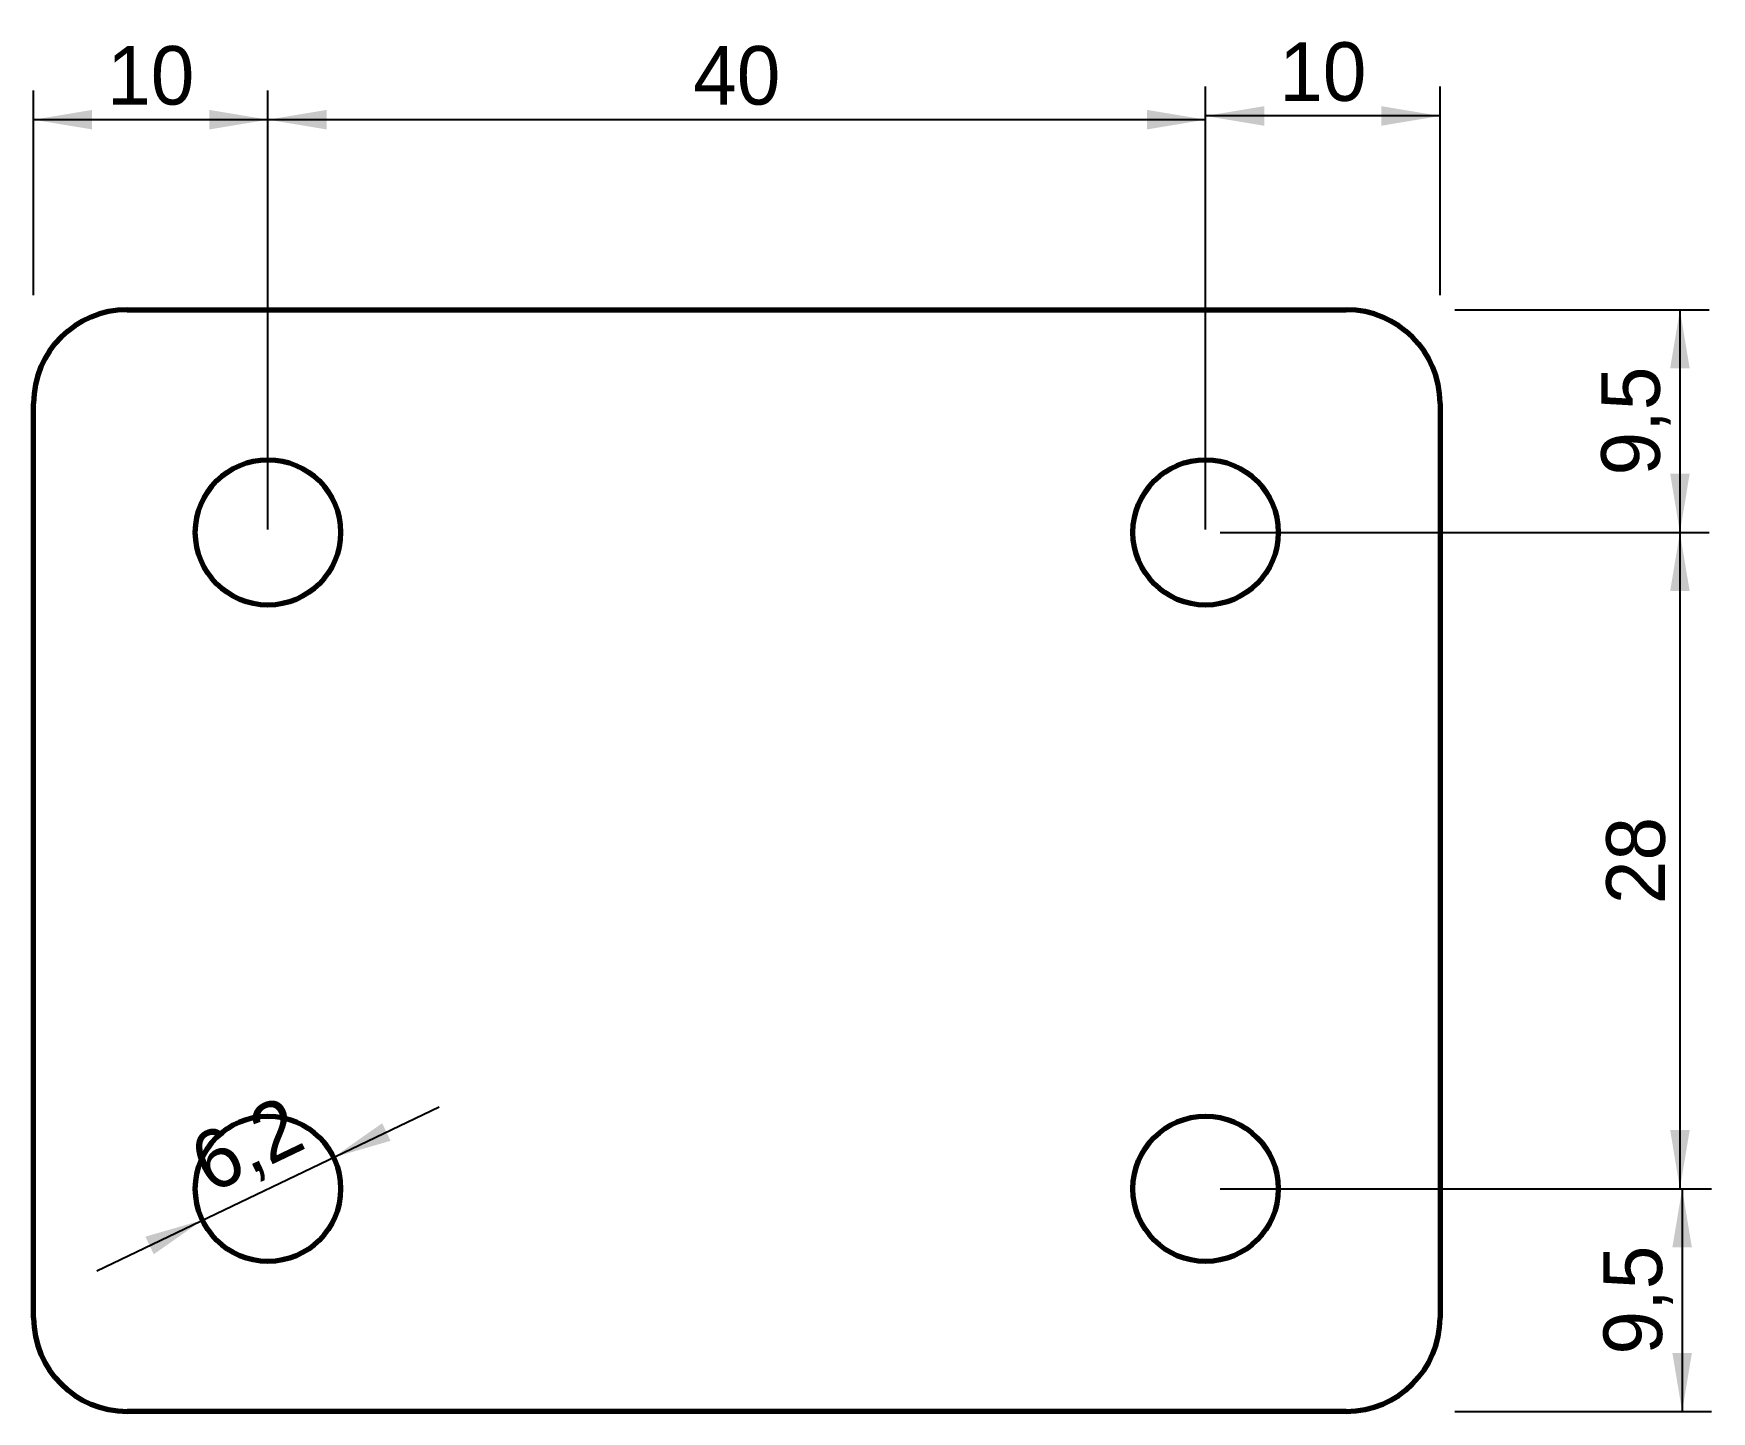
# Model space of a CAD drawing. Header units: millimetres. Extents: x 68.6 to 140.2, y 63.4 to 122.2.
import ezdxf

# ---------------------------------------------------------------- set-up
doc = ezdxf.new("R2010")
doc.units = ezdxf.units.MM
doc.layers.get('0').update_dxf_attribs({"linetype": 'CONTINUOUS', "lineweight": 70})
doc.layers.add('measures', color=6, linetype='CONTINUOUS', lineweight=35)
doc.dimstyles.get("Standard").update_dxf_attribs({"dimtxt": 2.5, "dimasz": 2.5, "dimexe": 1.25, "dimexo": 0.625, "dimtad": 0, "dimtoh": 1, "dimtxsty": 'Standard', "dimcen": 0.09, "dimadec": 0, "dimazin": 0, "dimtfac": 1, "dimtdec": 4, "dimtofl": 0, "dimtmove": 0, "dimatfit": 3, "dimfxl": 1, "dimtolj": 1, "dimtzin": 0, "dimarcsym": 0})

# ---------------------------------------------------------------- blocks, each defined once
blk = doc.blocks.new('*D1')
at = {"layer": 'measures', "color": 0, "linetype": 'ByBlock', "lineweight": -2}
for p, q in [((118.633, 101.016), (118.633, 119.905)), ((128.633, 111.016), (128.633, 119.905)), ((128.633, 118.655), (118.633, 118.655))]:
    blk.add_line(p, q, dxfattribs=at)
for points in [[(118.633, 118.655), (121.133, 119.071), (121.133, 118.238)], [(128.633, 118.655), (126.133, 118.238), (126.133, 119.071)]]:
    blk.add_solid(points, dxfattribs=at)
at = {"layer": 'measures', "color": 0, "linetype": 'CONTINUOUS', "lineweight": -2, "insert": (123.633, 120.53), "char_height": 2.5, "width": 2.5, "attachment_point": 5}
blk.add_mtext('10', dxfattribs=at)
blk = doc.blocks.new('*D2')
at = {"layer": 'measures', "color": 0, "linetype": 'ByBlock', "lineweight": -2}
for p, q in [((78.633, 101.016), (78.633, 119.746)), ((118.633, 101.016), (118.633, 119.746)), ((118.633, 118.496), (78.633, 118.496))]:
    blk.add_line(p, q, dxfattribs=at)
for points in [[(78.633, 118.496), (81.133, 118.913), (81.133, 118.08)], [(118.633, 118.496), (116.133, 118.08), (116.133, 118.913)]]:
    blk.add_solid(points, dxfattribs=at)
at = {"layer": 'measures', "color": 0, "linetype": 'CONTINUOUS', "lineweight": -2, "insert": (98.633, 120.371), "char_height": 2.5, "width": 3.33333, "attachment_point": 5}
blk.add_mtext('40', dxfattribs=at)
blk = doc.blocks.new('*D3')
at = {"layer": 'measures', "color": 0, "linetype": 'ByBlock', "lineweight": -2}
for p, q in [((68.633, 111.016), (68.633, 119.746)), ((78.633, 101.016), (78.633, 119.746)), ((78.633, 118.496), (68.633, 118.496))]:
    blk.add_line(p, q, dxfattribs=at)
for points in [[(68.633, 118.496), (71.133, 118.913), (71.133, 118.08)], [(78.633, 118.496), (76.133, 118.08), (76.133, 118.913)]]:
    blk.add_solid(points, dxfattribs=at)
at = {"layer": 'measures', "color": 0, "linetype": 'CONTINUOUS', "lineweight": -2, "insert": (73.633, 120.371), "char_height": 2.5, "width": 2.5, "attachment_point": 5}
blk.add_mtext('10', dxfattribs=at)
blk = doc.blocks.new('*D4')
at = {"layer": 'measures', "color": 0, "linetype": 'ByBlock', "lineweight": -2}
for p, q in [((129.258, 110.391), (140.117, 110.391)), ((138.867, 110.391), (138.867, 100.891)), ((119.258, 100.891), (140.117, 100.891))]:
    blk.add_line(p, q, dxfattribs=at)
for points in [[(138.867, 110.391), (139.283, 107.891), (138.451, 107.891)], [(138.867, 100.891), (138.451, 103.391), (139.283, 103.391)]]:
    blk.add_solid(points, dxfattribs=at)
at = {"layer": 'measures', "color": 0, "linetype": 'CONTINUOUS', "lineweight": -2, "insert": (136.992, 105.641), "char_height": 2.5, "width": 4.02778, "attachment_point": 5, "rotation": 90}
blk.add_mtext('9,5', dxfattribs=at)
blk = doc.blocks.new('*D5')
at = {"layer": 'measures', "color": 0, "linetype": 'ByBlock', "lineweight": -2}
for p, q in [((119.258, 100.891), (140.117, 100.891)), ((138.867, 100.891), (138.867, 72.891)), ((119.258, 72.891), (140.117, 72.891))]:
    blk.add_line(p, q, dxfattribs=at)
for points in [[(138.867, 100.891), (139.283, 98.391), (138.451, 98.391)], [(138.867, 72.891), (138.451, 75.391), (139.283, 75.391)]]:
    blk.add_solid(points, dxfattribs=at)
at = {"layer": 'measures', "color": 0, "linetype": 'CONTINUOUS', "lineweight": -2, "insert": (136.992, 86.891), "char_height": 2.5, "width": 3.05556, "attachment_point": 5, "rotation": 90}
blk.add_mtext('28', dxfattribs=at)
blk = doc.blocks.new('*D6')
at = {"layer": 'measures', "color": 0, "linetype": 'ByBlock', "lineweight": -2}
for p, q in [((119.258, 72.891), (140.212, 72.891)), ((138.962, 72.891), (138.962, 63.391)), ((129.258, 63.391), (140.212, 63.391))]:
    blk.add_line(p, q, dxfattribs=at)
for points in [[(138.962, 72.891), (139.378, 70.391), (138.545, 70.391)], [(138.962, 63.391), (138.545, 65.891), (139.378, 65.891)]]:
    blk.add_solid(points, dxfattribs=at)
at = {"layer": 'measures', "color": 0, "linetype": 'CONTINUOUS', "lineweight": -2, "insert": (137.087, 68.141), "char_height": 2.5, "width": 4.02778, "attachment_point": 5, "rotation": 90}
blk.add_mtext('9,5', dxfattribs=at)
blk = doc.blocks.new('*D7')
at = {"layer": 'measures', "color": 0, "linetype": 'ByBlock', "lineweight": -2}
blk.add_line((71.328, 69.392), (85.938, 76.39), dxfattribs=at)
for points in [[(81.429, 74.23), (83.504, 75.685), (83.863, 74.935)], [(75.837, 71.552), (73.762, 70.096), (73.403, 70.847)]]:
    blk.add_solid(points, dxfattribs=at)
at = {"layer": 'measures', "color": 0, "linetype": 'CONTINUOUS', "lineweight": -2, "insert": (77.823, 74.582), "char_height": 2.5, "width": 4.02778, "attachment_point": 5, "rotation": 25.5931}
blk.add_mtext('6,2', dxfattribs=at)

msp = doc.modelspace()

# ---------------------------------------------------------------- linework, layer by layer
for p, q in [((72.633, 110.391), (124.633, 110.391)), ((68.633, 67.391), (68.633, 106.391)), ((128.633, 106.391), (128.633, 67.391)), ((124.633, 63.391), (72.633, 63.391))]:
    msp.add_line(p, q)
for centre in [(78.633, 100.891), (118.633, 100.891), (78.633, 72.891), (118.633, 72.891)]:
    msp.add_circle(centre, 3.1)
for centre, start, end in [((72.633, 106.391), 90, 180), ((124.633, 106.391), 0, 90), ((72.633, 67.391), 180, 270), ((124.633, 67.391), 270, 0)]:
    msp.add_arc(centre, 4, start, end)

# ---------------------------------------------------------------- dimensions: what is measured, and where the dimension line sits
at = {"layer": 'measures'}
for base, p1, p2, picture, middle in [((68.633, 118.496), (78.633, 100.391), (68.633, 110.391), '*D3', (73.633, 120.371)), ((78.633, 118.496), (118.633, 100.391), (78.633, 100.391), '*D2', (98.633, 120.371)), ((118.633, 118.655), (128.633, 110.391), (118.633, 100.391), '*D1', (123.633, 120.53))]:
    dim = msp.add_linear_dim(base=base, p1=p1, p2=p2, dimstyle='Standard', dxfattribs=at)
    dim.commit()
    dim.dimension.update_dxf_attribs({"geometry": picture, "text_midpoint": middle})
for base, p1, p2, picture, middle in [((138.867, 100.891), (128.633, 110.391), (118.633, 100.891), '*D4', (136.992, 105.641)), ((138.867, 72.891), (118.633, 100.891), (118.633, 72.891), '*D5', (136.992, 86.891)), ((138.962, 63.391), (118.633, 72.891), (128.633, 63.391), '*D6', (137.087, 68.141))]:
    dim = msp.add_linear_dim(base=base, p1=p1, p2=p2, angle=90, dimstyle='Standard', dxfattribs=at)
    dim.commit()
    dim.dimension.update_dxf_attribs({"geometry": picture, "text_midpoint": middle})
dim = msp.add_diameter_dim_2p(p1=(75.837, 71.552), p2=(81.429, 74.23), dimstyle='Standard', dxfattribs=at)
dim.commit()
dim.dimension.update_dxf_attribs({"geometry": '*D7', "text_midpoint": (77.823, 74.582)})

doc.saveas('drawing.dxf')
